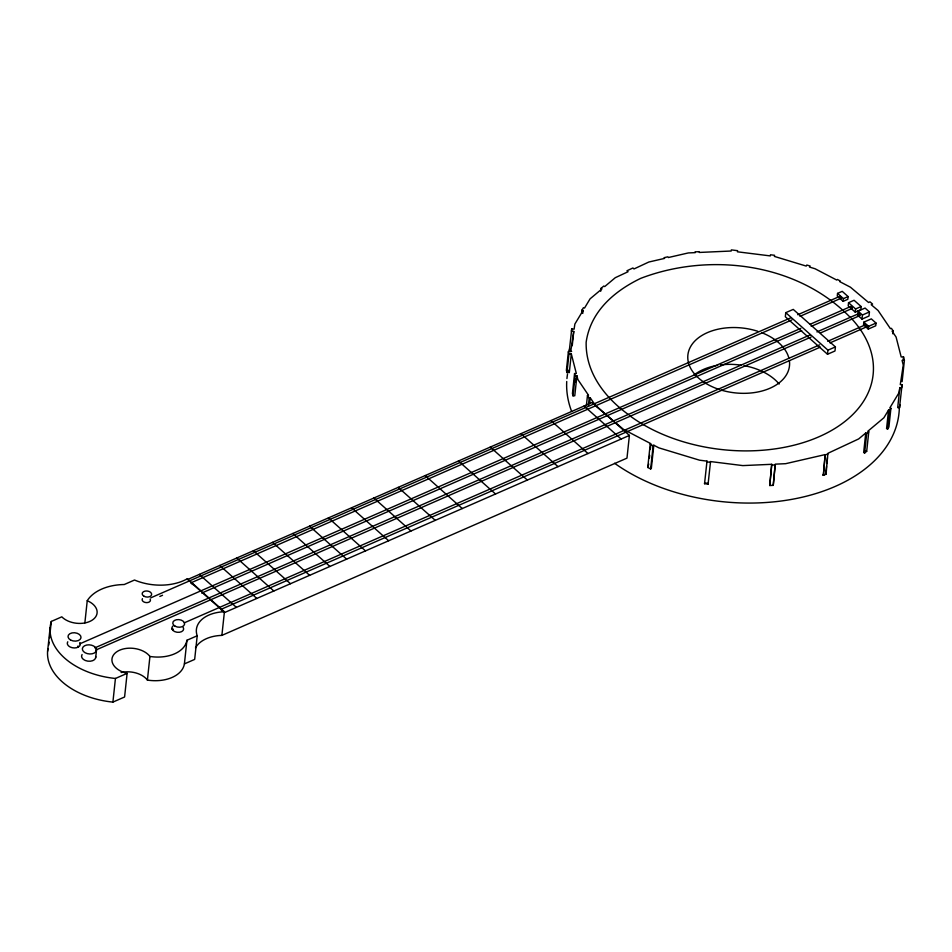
<?xml version="1.0" encoding="UTF-8"?>
<svg xmlns="http://www.w3.org/2000/svg" width="952" height="952" viewBox="0 0 952 952"><rect width="100%" height="100%" fill="white"/><g stroke="black" fill="none" stroke-linecap="round" stroke-linejoin="round"><path stroke-width="1.43" d="M850.862 307.032L851.695 306.52L852.171 308.436L811.223 326.381M47.6 651.287L50.123 627.654M48.766 645.075L49.087 642.124M49.563 637.685L50.039 633.258M50.349 630.307L51.301 621.442L61.809 616.837A19.349 12.364 6.1 0 0 92.023 620.264A19.349 12.364 6.1 0 0 87.239 600.712A45.589 29.119 6.1 0 1 124.236 584.528L134.518 580.03A44.554 28.465 6.1 0 0 187.33 578.768L224.422 611.755L221.887 635.389A32.903 21.015 6.1 0 0 195.469 647.943M84.871 622.87L87.239 600.712M95.7 657.689L96.473 650.418A7.128 4.558 6.1 0 0 86.668 645.028A7.128 4.558 6.1 0 0 85.144 652.774A7.128 4.558 6.1 0 0 96.473 650.418M224.422 611.755A32.903 21.015 6.1 0 0 197.207 635.769L186.925 640.268A32.535 20.789 6.1 0 1 149.928 656.452A20.147 12.864 6.1 0 0 116.322 652.096A20.147 12.864 6.1 0 0 127.116 673.361L124.593 696.995L112.907 702.1L115.43 678.467A69.627 44.47 6.1 0 1 51.301 621.442M121.106 672.517A20.147 12.864 6.1 0 1 147.405 680.085L149.928 656.452M187.33 578.768L187.235 579.685L592.311 402.434L629.403 435.421L626.975 458.138L221.887 635.389M147.405 680.085A32.535 20.789 6.1 0 0 184.402 663.901L186.925 640.268M197.207 635.769L194.672 659.403L184.402 663.901M568.38 351.681L566.392 370.316L566.976 372.601L569.308 372.506L571.307 353.87L568.963 353.977L568.38 351.681L570.712 351.574L573.758 331.439L571.402 331.141L571.747 328.892L574.104 329.178L574.877 324.037L583.076 310.459L581.97 310.114L581.648 313.077M566.976 372.601L568.963 353.977M571.628 351.431L569.26 351.133L571.747 328.892M572.235 345.719L573.758 331.439M574.568 373.553L572.438 393.557L573.021 395.842L574.77 395.77L576.912 375.766L575.163 375.85L574.568 373.553L576.329 373.481L571.307 353.87M573.021 395.842L575.163 375.85M575.413 382.05L575.71 379.193M582.755 313.41L583.076 310.459M586.396 405.504L587.467 395.532L588.538 395.282L577.888 379.574L576.912 375.766M588.419 405.183L589.181 398.067L587.467 395.532M600.712 291.241L601.021 288.361L603.77 286.052L604.734 286.552L615.301 277.686L628.082 271.725L626.952 270.773L632.89 267.988L634.02 268.94L648.812 262.026L664.591 258.397L664.091 257.683L667.864 256.814L668.363 257.528L688.332 252.935L695.269 252.625L695.079 251.863L699.161 251.685L699.351 252.447L731.172 251.019L731.338 249.9L737.598 250.673L737.431 251.804L770.275 255.91L770.454 254.779L774.571 255.291L774.404 256.421L806.201 266.072L806.82 265.037L810.152 266.048L809.533 267.072L815.091 268.761L836.701 280.043L837.391 279.46L840.283 280.971L839.593 281.554L850.445 287.207L868.581 302.498L869.949 301.855L872.591 304.081L871.211 304.723L878.077 310.495L890.37 328.618L891.441 328.369L893.166 330.903L892.845 333.819M589.657 403.517L590.264 397.817L589.181 398.067M592.311 402.434L594.084 404.505M705.848 483.092L708.205 483.39L708.086 484.14L704.551 483.699L706.991 461.125L699.565 460.197L658.879 447.856L653.81 445.215L651.335 468.384L650.644 468.967L647.753 467.456L650.228 444.275L650.918 443.703L623.524 429.411L615.789 422.89M648.752 463.981L647.753 467.456M649.371 458.186L649.681 455.294M650.299 449.499L650.763 445.155M650.644 468.967L653.12 445.786L653.81 445.215M708.086 484.14L710.537 461.565L742.798 465.599L771.739 464.302L769.751 485.52L773.25 485.365L775.249 464.148L785.638 463.683L825.158 454.592L823.349 475.357L826.086 474.084L827.895 453.307L858.668 438.932L865.749 432.993L866.713 433.493L868.783 431.768L867.819 431.256L883.884 417.785L888.561 410.038L889.668 410.372L890.917 408.313L889.799 407.98L899.093 392.581L899.842 387.607L901.615 387.821L902.068 384.822L900.294 384.596L903.258 365.044L902.068 360.403L904.4 360.296L902.115 381.657M785.757 312.661L785.329 316.754L827.514 354.263L834.987 350.99L835.416 346.909L793.242 309.4L785.757 312.661L827.942 350.169L827.514 354.263M771.739 464.302L769.751 485.52M775.083 465.611L773.25 485.365M837.546 293.394L837.26 296.12L843.139 301.356L847.816 299.309L848.113 296.584L842.222 291.348L837.546 293.394L843.436 298.63L843.139 301.356M823.349 475.357L825.158 454.592M825.86 472.299L826.491 466.456M826.8 463.541L827.431 457.698M848.541 302.7L848.196 305.878L855.253 312.149L860.798 309.721L861.132 306.544L854.075 300.273L848.541 302.7L855.586 308.972L855.253 312.149M858.073 311.125L857.633 315.219L862 319.098L869.009 316.028L869.438 311.935L865.082 308.055L858.073 311.125L862.429 315.005L862 319.098M863.833 322.145L863.535 324.87L868.272 329.071L875.745 325.798L876.03 323.073L871.306 318.872L863.833 322.145L868.557 326.346L868.272 329.071M865.749 432.993L863.666 452.533L864.63 453.033L866.689 451.308L868.783 431.768M864.63 453.033L866.713 433.493M888.561 410.038L886.562 428.674L887.681 429.007L888.918 426.948L890.917 408.313M887.681 429.007L889.668 410.372M899.842 387.607L897.712 407.599L899.473 407.825L899.926 404.814M903.21 359.701L903.519 356.857L901.187 356.964L896.082 337.044L892.083 331.153L893.166 330.903M899.473 407.825L902.068 384.822M569.26 351.133L569.605 348.884M706.991 461.125L706.884 461.875L710.418 462.315L710.537 461.565M704.551 483.699L704.67 482.938M865.523 325.108L866.522 325.013L866.844 326.75L829.977 342.91M78.088 647.027L77.993 645.98M173.121 630.283L173.252 629.641M581.97 310.114L583.421 307.71L584.528 308.055L590.085 298.833L601.985 288.861L601.021 288.361M866.713 326.833L865.82 326.227M800.013 316.35L841.116 298.226L840.152 296.262L839.854 297.56M820.553 332.926L860.299 315.398L859.335 313.434L859.037 314.731M825.527 454.913L828.276 453.628M822.968 475.036L826.086 474.084M150.761 597.844L790.957 317.73M797.764 314.743L839.985 296.274M159.817 596.464L162.542 595.274M191.15 582.755L791.85 319.932M843.436 298.63L848.113 296.584M79.682 643.885L800.811 328.357M810.331 324.18L851.147 306.33M201.669 593.096L801.703 330.558M855.586 308.972L861.132 306.544M94.831 647.872L810.128 334.902M816.935 331.927L859.168 313.446M95.724 650.073L811.021 337.103M862.429 315.005L869.438 311.935M184.307 622.822L819.541 344.886M827.704 341.304L865.796 324.644M221.959 608.947L820.457 347.075M868.557 326.346L876.03 323.073M224.327 612.66L629.403 435.421M827.942 350.169L835.416 346.909M115.43 678.467L127.116 673.361M840.878 298.476L840.152 298.083M852.04 308.531L851.147 307.889M771.941 465.064L775.44 464.909M865.725 450.808L866.689 451.308M650.228 444.275L653.12 445.786M613.576 421.034L595.904 406.123L590.264 397.817M850.279 317.421C797.407 263.05 709.93 251.887 640.755 278.341C614.218 291.086 590.49 311.53 586.158 342.173C585.456 372.458 604.841 397.508 628.356 414.525M584.064 406.04L621.156 439.027M550.899 420.558L587.991 453.533M520.934 433.672L558.027 466.647M490.268 447.083L527.36 480.07M458.436 461.018L495.528 493.993M425.175 475.56L462.267 508.546M398.186 487.376L435.278 520.363M373.874 498.015L410.966 531.002M351.574 507.773L388.666 540.748M328.416 517.9L365.508 550.887M309.543 526.159L346.635 559.145M292.835 533.465L329.928 566.452M272.534 542.354L309.626 575.329M253.375 550.732L290.467 583.719M236.75 558.015L273.843 591.002M219.722 565.464L256.814 598.439M199.301 574.401L236.393 607.376M191.638 583.1L200.372 590.871M202.55 592.81L209.095 598.63M211.285 600.569L223.28 611.232M190.507 582.588L192.685 584.528M221.054 609.756L223.232 611.696M172.8 628.546L171.8 628.915M903.519 356.857L904.4 360.296M568.725 370.209L569.308 372.506M851.362 318.385A141.729 90.523 6.1 0 1 818.946 436.778A141.729 90.523 6.1 0 1 629.439 415.488M789.375 360.558A51.087 32.63 6.1 0 1 720.866 389.987M719.498 389.558A51.087 32.63 6.1 0 1 691.521 345.124A51.087 32.63 6.1 0 1 757.863 331.308M761.897 332.748A51.087 32.63 6.1 0 1 788.827 357.904M694.151 374.921A51.087 32.63 6.1 0 1 717.713 365.318M720.533 364.913A51.087 32.63 6.1 0 1 741.072 365.151M743.988 365.627A51.087 32.63 6.1 0 1 779.152 384.025M899.366 406.706A166.933 106.624 6.1 0 1 795.682 498.622A166.933 106.624 6.1 0 1 614.576 463.267M571.593 411.335A166.933 106.624 6.1 0 1 566.726 381.502M566.94 378.563A166.933 106.624 6.1 0 1 567.511 374.172M112.907 702.1A69.627 44.47 6.1 0 1 47.898 648.776M183.2 627.392A5.938 3.796 6.1 0 1 177.012 632.259A5.938 3.796 6.1 0 1 173.026 625.94M95.688 656.487A7.128 4.558 6.1 0 1 87.774 661.152A7.128 4.558 6.1 0 1 82.062 654.548M80.254 644.683A6.533 4.177 6.1 0 1 72.15 647.705A6.533 4.177 6.1 0 1 67.759 641.791M79.789 642.505A6.533 4.177 6.1 0 1 80.242 643.588M150.119 599.129A4.177 2.666 6.1 0 1 146.31 602.616A4.177 2.666 6.1 0 1 142.431 598.677M175.12 626.214A5.938 3.796 6.1 0 0 184.569 624.238A5.938 3.796 6.1 0 0 176.394 619.752A5.938 3.796 6.1 0 0 175.12 626.214M144.061 596.273A4.748 3.034 6.1 0 0 151.618 594.702A4.748 3.034 6.1 0 0 145.073 591.097A4.748 3.034 6.1 0 0 144.061 596.273M70.591 640.03A6.533 4.177 6.1 0 0 80.979 637.864A6.533 4.177 6.1 0 0 71.983 632.913A6.533 4.177 6.1 0 0 70.591 640.03"/></g></svg>
